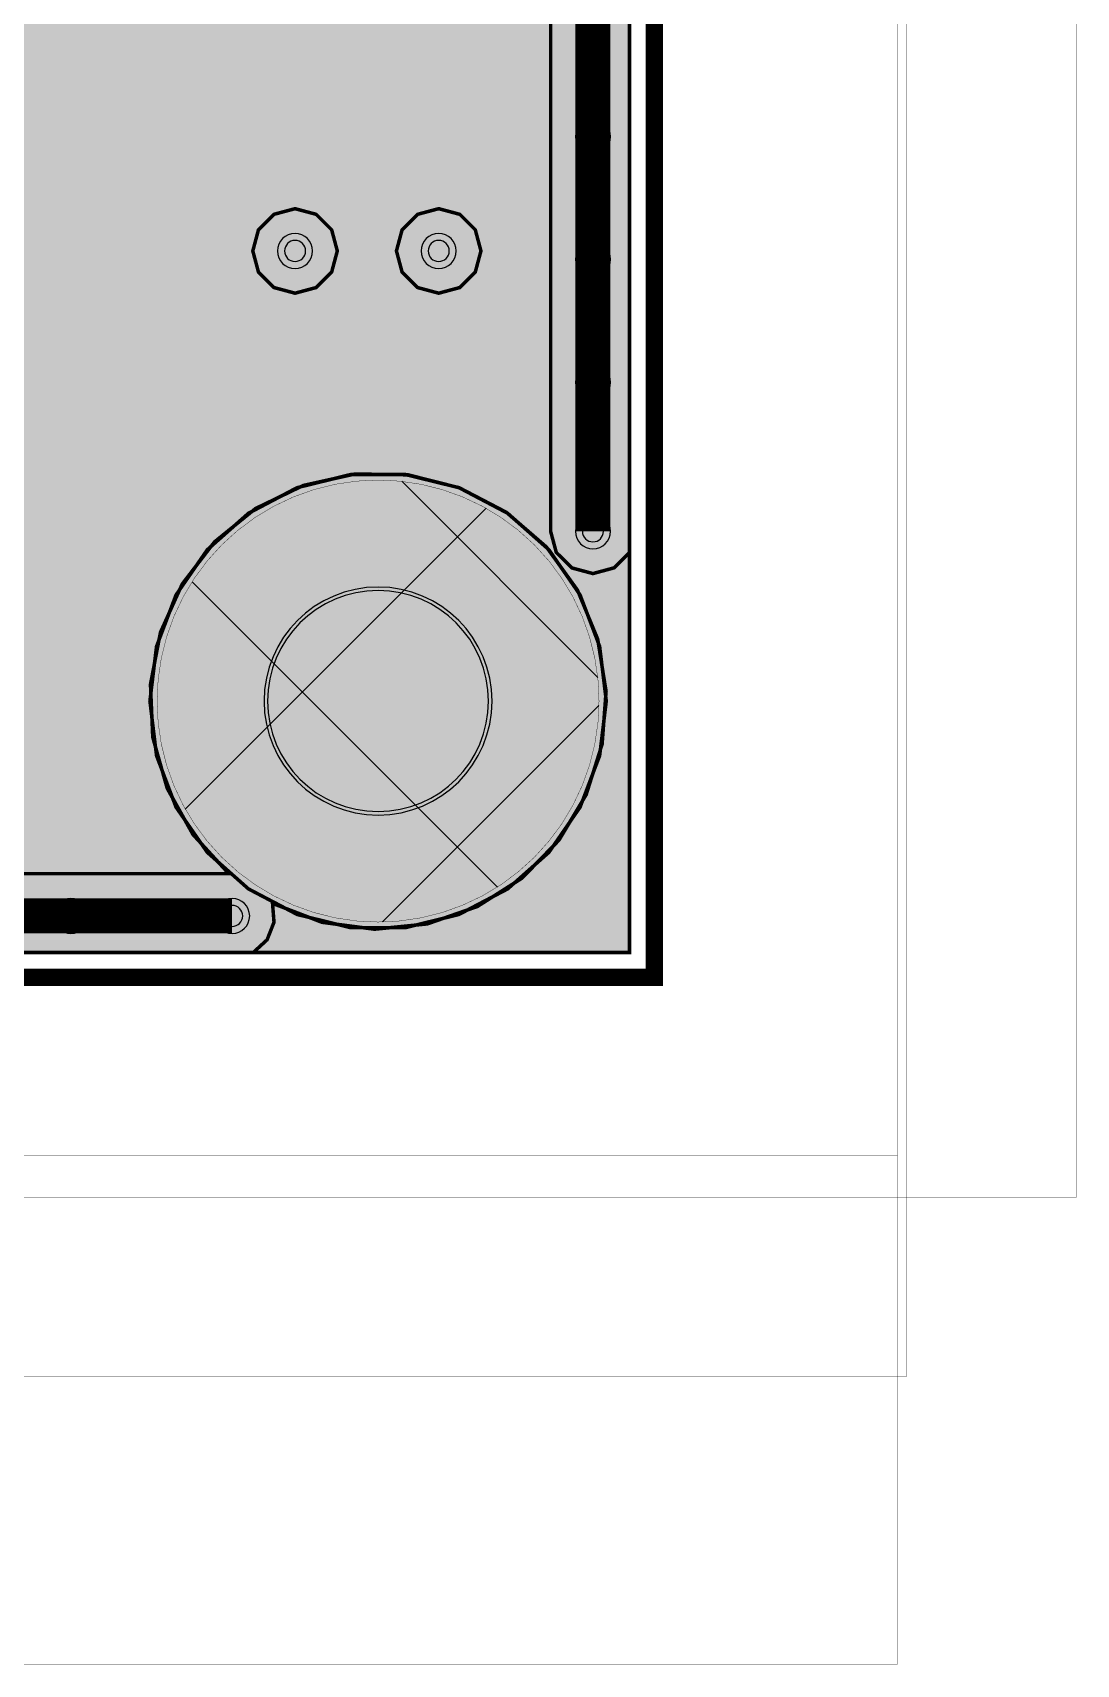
# Model space of a CAD drawing. Header units: millimetres. Extents: x -61 to 56, y -72 to 70.
# Drawn here: x 41 to 56.11, y -72.45 to -48.82 of the extents above; entities that cross this region are included whole.
import ezdxf

# ---------------------------------------------------------------- set-up
doc = ezdxf.new("R2010")
doc.units = ezdxf.units.MM
doc.header["$MEASUREMENT"] = 0
for name, color, linetype, true_color in [('02GND', 7, 'Continuous', 0x999966), ('03POWER', 7, 'Continuous', 0x008000), ('Board-Outline-Layer', 7, 'Continuous', 0xff00ff), ('Bottom-Layer', 7, 'Continuous', 0x0000ff), ('Bottom-Paste-Mask-Layer', 7, 'Continuous', 0x800000), ('Bottom-Solder-Mask-Layer', 7, 'Continuous', 0xaa00ff), ('Hole-Layer', 7, 'Continuous', 0x222222), ('Multi-Layer', 7, 'Continuous', 0xc0c0c0), ('Top-Layer', 7, 'Continuous', 0xff0000), ('Top-Paste-Mask-Layer', 7, 'Continuous', 0x808080), ('Top-Solder-Mask-Layer', 7, 'Continuous', 0x800080)]:
    doc.layers.add(name, color=color, linetype=linetype, true_color=true_color)

msp = doc.modelspace()

# ---------------------------------------------------------------- hatches: boundary and pattern name
at = {"layer": '02GND'}
for points in [[(-49.642, 52.153), (49.642, 52.153), (49.642, -62.142), (-49.642, -62.142)], [(42.696, -58.5), (42.792, -59.291), (43.074, -60.036), (43.527, -60.691), (44.123, -61.22), (44.828, -61.59), (45.602, -61.781), (46.398, -61.781), (47.172, -61.59), (47.877, -61.22), (48.474, -60.691), (48.926, -60.036), (49.209, -59.291), (49.305, -58.5), (49.209, -57.709), (48.926, -56.964), (48.474, -56.309), (47.877, -55.781), (47.172, -55.41), (46.398, -55.22), (45.602, -55.22), (44.828, -55.41), (44.123, -55.781), (43.527, -56.309), (43.074, -56.964), (42.792, -57.709)]]:
    msp.add_hatch(color=256, dxfattribs=at).paths.add_polyline_path(points)
at = {"layer": '03POWER'}
for points in [[(48.499, -56.042), (48.581, -56.348), (48.806, -56.572), (49.112, -56.654), (49.418, -56.571), (49.642, -56.346), (49.642, -62.142), (44.192, -62.142), (44.393, -61.957), (44.493, -61.703), (44.472, -61.43), (45.189, -61.704), (45.95, -61.804), (46.713, -61.727), (47.438, -61.475), (48.085, -61.064), (48.62, -60.514), (49.014, -59.855), (49.245, -59.123), (49.302, -58.358), (49.18, -57.601), (48.887, -56.892), (48.438, -56.269), (47.858, -55.767), (47.177, -55.412), (46.434, -55.224), (45.666, -55.212), (44.917, -55.378), (44.226, -55.712), (43.631, -56.196), (43.164, -56.805), (42.849, -57.504), (42.704, -58.258), (42.737, -59.024), (42.946, -59.763), (43.32, -60.433), (43.838, -60.999), (-43.362, -60.999), (-43.621, -61.056), (-43.831, -61.218), (-43.953, -61.453), (-43.964, -61.718), (-43.863, -61.963), (-43.667, -62.142), (-49.642, -62.142), (-49.642, -56.582), (-49.433, -56.797), (-49.148, -56.888), (-48.853, -56.832), (-49.162, -57.541), (-49.298, -58.303), (-49.253, -59.075), (-49.03, -59.816), (-48.641, -60.484), (-48.107, -61.044), (-47.458, -61.464), (-46.728, -61.722), (-45.959, -61.803), (-45.192, -61.703), (-44.469, -61.428), (-43.83, -60.992), (-43.31, -60.419), (-42.937, -59.741), (-42.732, -58.995), (-42.707, -58.222), (-42.861, -57.464), (-43.188, -56.763), (-43.668, -56.157), (-44.277, -55.679), (-44.979, -55.356), (-45.738, -55.205), (-46.511, -55.234), (-47.256, -55.443), (-47.932, -55.818), (-48.502, -56.341), (-48.5, -56.309), (-48.499, -56.277), (-48.499, 51.315), (-19.403, 51.315), (-19.629, 51.144), (-19.755, 50.889), (-19.751, 50.604), (-19.619, 50.352), (-19.388, 50.187), (-19.658, 49.977), (-19.773, 49.655), (-19.698, 49.322), (-19.455, 49.081), (-19.684, 48.858), (-19.769, 48.551), (-19.689, 48.242), (-19.463, 48.016), (-19.155, 47.934), (-18.847, 48.018), (-18.624, 48.246), (-18.545, 48.556), (-18.633, 48.863), (-18.864, 49.083), (-18.625, 49.324), (-18.551, 49.655), (-18.665, 49.975), (-18.931, 50.185), (-18.698, 50.349), (-18.565, 50.601), (-18.56, 50.887), (-18.685, 51.143), (-18.912, 51.315), (48.426, 51.315), (48.499, 51.242)], [(44.186, -51.982), (44.268, -52.288), (44.492, -52.512), (44.798, -52.594), (45.104, -52.512), (45.328, -52.288), (45.41, -51.982), (45.328, -51.676), (45.104, -51.452), (44.798, -51.37), (44.492, -51.452), (44.268, -51.676)], [(46.266, -51.982), (46.348, -52.288), (46.572, -52.512), (46.878, -52.594), (47.184, -52.512), (47.408, -52.288), (47.49, -51.982), (47.408, -51.676), (47.184, -51.452), (46.878, -51.37), (46.572, -51.452), (46.348, -51.676)]]:
    msp.add_hatch(color=256, dxfattribs=at).paths.add_polyline_path(points)
at = {"layer": 'Bottom-Layer'}
for points in [[(-49.642, -62.142), (-49.642, 52.153), (49.642, 52.153), (49.642, -62.142)], [(42.696, -58.5), (42.792, -59.291), (43.074, -60.036), (43.527, -60.691), (44.123, -61.22), (44.828, -61.59), (45.602, -61.781), (46.398, -61.781), (47.172, -61.59), (47.877, -61.22), (48.474, -60.691), (48.926, -60.036), (49.209, -59.291), (49.305, -58.5), (49.209, -57.709), (48.926, -56.964), (48.474, -56.309), (47.877, -55.781), (47.172, -55.41), (46.398, -55.22), (45.602, -55.22), (44.828, -55.41), (44.123, -55.781), (43.527, -56.309), (43.074, -56.964), (42.792, -57.709)], [(44.4, -58.5, 1), (47.6, -58.5, 1)]]:
    msp.add_hatch(color=256, dxfattribs=at).paths.add_polyline_path(points)
at = {"layer": 'Bottom-Paste-Mask-Layer'}
msp.add_hatch(color=256, dxfattribs=at).paths.add_polyline_path([(44.4, -58.5, 1), (47.6, -58.5, 1)])
at = {"layer": 'Bottom-Solder-Mask-Layer'}
msp.add_hatch(color=256, dxfattribs=at).paths.add_polyline_path([(44.349, -58.5, 1), (47.651, -58.5, 1)])
at = {"layer": 'Hole-Layer'}
msp.add_hatch(color=256, dxfattribs=at).paths.add_polyline_path([(44.4, -58.5, 1), (47.6, -58.5, 1)])
at = {"layer": 'Multi-Layer'}
h = msp.add_hatch(dxfattribs=at)
h.set_pattern_fill('ANSI37', color=256, style=0)
h.set_pattern_definition([(45, (0, 0), (-2.24506, 2.24506), []), (135, (0, 0), (-2.24506, -2.24506), [])])
h.paths.add_polyline_path([(42.8, -58.5, 1), (49.2, -58.5, 1)])
msp.add_hatch(color=256, dxfattribs=at).paths.add_polyline_path([(44.4, -58.5, 1), (47.6, -58.5, 1)])
msp.add_hatch(color=256, dxfattribs=at).paths.add_polyline_path([(44.4, -58.5, 1), (47.6, -58.5, 1)])
msp.add_hatch(color=256, dxfattribs=at).paths.add_polyline_path([(44.4, -58.5, 1), (47.6, -58.5, 1)])
at = {"layer": 'Top-Layer'}
for points in [[(-49.642, -62.142), (-49.642, 52.153), (49.642, 52.153), (49.642, -62.142)], [(42.696, -58.5), (42.792, -59.291), (43.074, -60.036), (43.527, -60.691), (44.123, -61.22), (44.828, -61.59), (45.602, -61.781), (46.398, -61.781), (47.172, -61.59), (47.877, -61.22), (48.474, -60.691), (48.926, -60.036), (49.209, -59.291), (49.305, -58.5), (49.209, -57.709), (48.926, -56.964), (48.474, -56.309), (47.877, -55.781), (47.172, -55.41), (46.398, -55.22), (45.602, -55.22), (44.828, -55.41), (44.123, -55.781), (43.527, -56.309), (43.074, -56.964), (42.792, -57.709)], [(44.4, -58.5, 1), (47.6, -58.5, 1)]]:
    msp.add_hatch(color=256, dxfattribs=at).paths.add_polyline_path(points)
at = {"layer": 'Top-Paste-Mask-Layer'}
msp.add_hatch(color=256, dxfattribs=at).paths.add_polyline_path([(44.4, -58.5, 1), (47.6, -58.5, 1)])
at = {"layer": 'Top-Solder-Mask-Layer'}
msp.add_hatch(color=256, dxfattribs=at).paths.add_polyline_path([(44.349, -58.5, 1), (47.651, -58.5, 1)])

# ---------------------------------------------------------------- linework, layer by layer
at = {"layer": '02GND'}
for points, const_width in [([(-55.987, -65.689), (-55.987, 65.092), (56.11, 65.092), (56.11, -65.689)], 0.00508), ([(-49.642, 52.153), (49.642, 52.153), (49.642, -62.142), (-49.642, -62.142)], 0.0508), ([(42.696, -58.5), (42.792, -59.291), (43.074, -60.036), (43.527, -60.691), (44.123, -61.22), (44.828, -61.59), (45.602, -61.781), (46.398, -61.781), (47.172, -61.59), (47.877, -61.22), (48.474, -60.691), (48.926, -60.036), (49.209, -59.291), (49.305, -58.5), (49.209, -57.709), (48.926, -56.964), (48.474, -56.309), (47.877, -55.781), (47.172, -55.41), (46.398, -55.22), (45.602, -55.22), (44.828, -55.41), (44.123, -55.781), (43.527, -56.309), (43.074, -56.964), (42.792, -57.709)], 0.0508)]:
    msp.add_lwpolyline(points, close=True, dxfattribs=dict(at, const_width=const_width))
at = {"layer": '03POWER'}
for points, const_width in [([(-61.075, -68.281), (-61.075, 70.393), (53.654, 70.393), (53.654, -68.281)], 0.00508), ([(44.186, -51.982), (44.268, -52.288), (44.492, -52.512), (44.798, -52.594), (45.104, -52.512), (45.328, -52.288), (45.41, -51.982), (45.328, -51.676), (45.104, -51.452), (44.798, -51.37), (44.492, -51.452), (44.268, -51.676)], 0.0508), ([(46.266, -51.982), (46.348, -52.288), (46.572, -52.512), (46.878, -52.594), (47.184, -52.512), (47.408, -52.288), (47.49, -51.982), (47.408, -51.676), (47.184, -51.452), (46.878, -51.37), (46.572, -51.452), (46.348, -51.676)], 0.0508)]:
    msp.add_lwpolyline(points, close=True, dxfattribs=dict(at, const_width=const_width))
for points, const_width in [([(48.499, 51.242), (48.499, -56.042), (48.581, -56.348), (48.806, -56.572), (49.112, -56.654), (49.418, -56.571), (49.642, -56.346), (49.642, -62.142), (44.192, -62.142), (44.393, -61.957), (44.493, -61.703), (44.472, -61.43), (45.189, -61.704), (45.95, -61.804), (46.713, -61.727), (47.438, -61.475), (48.085, -61.064), (48.62, -60.514), (49.014, -59.855), (49.245, -59.123), (49.302, -58.358), (49.18, -57.601), (48.887, -56.892), (48.438, -56.269), (47.858, -55.767), (47.177, -55.412), (46.434, -55.224), (45.666, -55.212), (44.917, -55.378), (44.226, -55.712), (43.631, -56.196), (43.164, -56.805), (42.849, -57.504), (42.704, -58.258), (42.737, -59.024), (42.946, -59.763), (43.32, -60.433), (43.838, -60.999), (-43.362, -60.999)], 0.0508), ([(49.111, -50.327), (49.111, -48.549)], 0.508), ([(49.111, -52.105), (49.111, -50.327)], 0.508), ([(49.111, -53.883), (49.111, -52.105)], 0.508), ([(49.111, -56.042), (49.111, -53.883)], 0.508), ([(39.775, -61.611), (41.553, -61.611)], 0.508), ([(41.553, -61.611), (43.887, -61.611)], 0.508)]:
    msp.add_lwpolyline(points, dxfattribs=dict(at, const_width=const_width))
at = {"layer": 'Board-Outline-Layer', "const_width": 0.254}
msp.add_lwpolyline([(-50, -62.5), (-50, 62.5), (50, 62.5), (50, -62.5)], close=True, dxfattribs=at)
at = {"layer": 'Bottom-Layer'}
for points, const_width in [([(-54.628, -65.079), (-54.628, 58.07), (53.522, 58.07), (53.522, -65.079)], 0.00508), ([(-49.642, -62.142), (-49.642, 52.153), (49.642, 52.153), (49.642, -62.142)], 0.0508), ([(42.696, -58.5), (42.792, -59.291), (43.074, -60.036), (43.527, -60.691), (44.123, -61.22), (44.828, -61.59), (45.602, -61.781), (46.398, -61.781), (47.172, -61.59), (47.877, -61.22), (48.474, -60.691), (48.926, -60.036), (49.209, -59.291), (49.305, -58.5), (49.209, -57.709), (48.926, -56.964), (48.474, -56.309), (47.877, -55.781), (47.172, -55.41), (46.398, -55.22), (45.602, -55.22), (44.828, -55.41), (44.123, -55.781), (43.527, -56.309), (43.074, -56.964), (42.792, -57.709)], 0.0508)]:
    msp.add_lwpolyline(points, close=True, dxfattribs=dict(at, const_width=const_width))
msp.add_lwpolyline([(44.4, -58.5, 1), (47.6, -58.5, 1)], format="xyb", close=True, dxfattribs=at)
at = {"layer": 'Bottom-Paste-Mask-Layer'}
msp.add_lwpolyline([(44.4, -58.5, 1), (47.6, -58.5, 1)], format="xyb", close=True, dxfattribs=at)
at = {"layer": 'Bottom-Solder-Mask-Layer'}
msp.add_lwpolyline([(44.349, -58.5, 1), (47.651, -58.5), (47.651, -58.5, 1), (44.349, -58.5)], format="xyb", dxfattribs=at)
at = {"layer": 'Hole-Layer'}
for points in [[(48.959, -50.327, 1), (49.264, -50.327, 1)], [(44.646, -51.982, 1), (44.951, -51.982, 1)], [(46.726, -51.982, 1), (47.031, -51.982, 1)], [(48.959, -52.105, 1), (49.264, -52.105, 1)], [(48.959, -53.883, 1), (49.264, -53.883, 1)], [(48.959, -56.042, 1), (49.264, -56.042, 1)], [(44.4, -58.5, 1), (47.6, -58.5, 1)], [(41.401, -61.611, 1), (41.706, -61.611, 1)], [(43.735, -61.611, 1), (44.04, -61.611, 1)]]:
    msp.add_lwpolyline(points, format="xyb", close=True, dxfattribs=at)
at = {"layer": 'Multi-Layer'}
for points in [[(48.857, -50.327, 1), (49.365, -50.327, 1)], [(44.544, -51.982, 1), (45.052, -51.982, 1)], [(46.624, -51.982, 1), (47.132, -51.982, 1)], [(48.857, -52.105, 1), (49.365, -52.105, 1)], [(48.857, -53.883, 1), (49.365, -53.883, 1)], [(48.857, -56.042, 1), (49.365, -56.042, 1)], [(44.4, -58.5, 1), (47.6, -58.5, 1)], [(44.4, -58.5, 1), (47.6, -58.5, 1)], [(44.4, -58.5, 1), (47.6, -58.5, 1)], [(41.299, -61.611, 1), (41.807, -61.611, 1)], [(43.633, -61.611, 1), (44.141, -61.611, 1)]]:
    msp.add_lwpolyline(points, format="xyb", close=True, dxfattribs=at)
at = {"layer": 'Multi-Layer', "const_width": 0.00508}
msp.add_lwpolyline([(42.8, -58.5, 1), (49.2, -58.5), (49.2, -58.5, 1), (42.8, -58.5)], format="xyb", dxfattribs=at)
at = {"layer": 'Top-Layer'}
for points, const_width in [([(-56.996, -72.447), (-56.996, 55.439), (53.522, 55.439), (53.522, -72.447)], 0.00508), ([(-49.642, -62.142), (-49.642, 52.153), (49.642, 52.153), (49.642, -62.142)], 0.0508), ([(42.696, -58.5), (42.792, -59.291), (43.074, -60.036), (43.527, -60.691), (44.123, -61.22), (44.828, -61.59), (45.602, -61.781), (46.398, -61.781), (47.172, -61.59), (47.877, -61.22), (48.474, -60.691), (48.926, -60.036), (49.209, -59.291), (49.305, -58.5), (49.209, -57.709), (48.926, -56.964), (48.474, -56.309), (47.877, -55.781), (47.172, -55.41), (46.398, -55.22), (45.602, -55.22), (44.828, -55.41), (44.123, -55.781), (43.527, -56.309), (43.074, -56.964), (42.792, -57.709)], 0.0508)]:
    msp.add_lwpolyline(points, close=True, dxfattribs=dict(at, const_width=const_width))
msp.add_lwpolyline([(44.4, -58.5, 1), (47.6, -58.5, 1)], format="xyb", close=True, dxfattribs=at)
at = {"layer": 'Top-Paste-Mask-Layer'}
msp.add_lwpolyline([(44.4, -58.5, 1), (47.6, -58.5, 1)], format="xyb", close=True, dxfattribs=at)
at = {"layer": 'Top-Solder-Mask-Layer'}
msp.add_lwpolyline([(44.349, -58.5, 1), (47.651, -58.5), (47.651, -58.5, 1), (44.349, -58.5)], format="xyb", dxfattribs=at)

doc.saveas('drawing.dxf')
